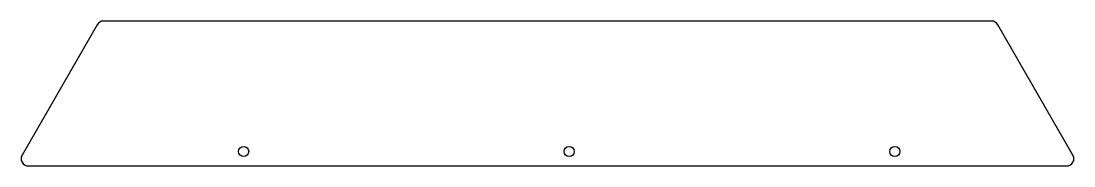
# Model space of a CAD drawing. Header units: inches. Extents: x -7.3 to 7.3, y -1 to 1.
import ezdxf

# ---------------------------------------------------------------- set-up
doc = ezdxf.new("R2010")
doc.units = ezdxf.units.IN
doc.header["$MEASUREMENT"] = 0

msp = doc.modelspace()

# ---------------------------------------------------------------- linework, layer by layer
at = {"color": 7, "linetype": 'Continuous', "lineweight": 25}
for p, q in [((-6.224, 0.95), (-7.263, -0.85)), ((6.138, 1), (-6.138, 1)), ((7.263, -0.85), (6.224, 0.95)), ((-7.177, -1), (7.177, -1))]:
    msp.add_line(p, q, dxfattribs=at)
for centre in [(-4.2, -0.8), (0.3, -0.8), (4.8, -0.8)]:
    msp.add_circle(centre, 0.07, dxfattribs=at)
for centre, start, end in [((-6.138, 0.9), 90, 150), ((6.138, 0.9), 30, 90), ((-7.177, -0.9), 150, 270), ((7.177, -0.9), 270, 30)]:
    msp.add_arc(centre, 0.1, start, end, dxfattribs=at)

doc.saveas('drawing.dxf')
